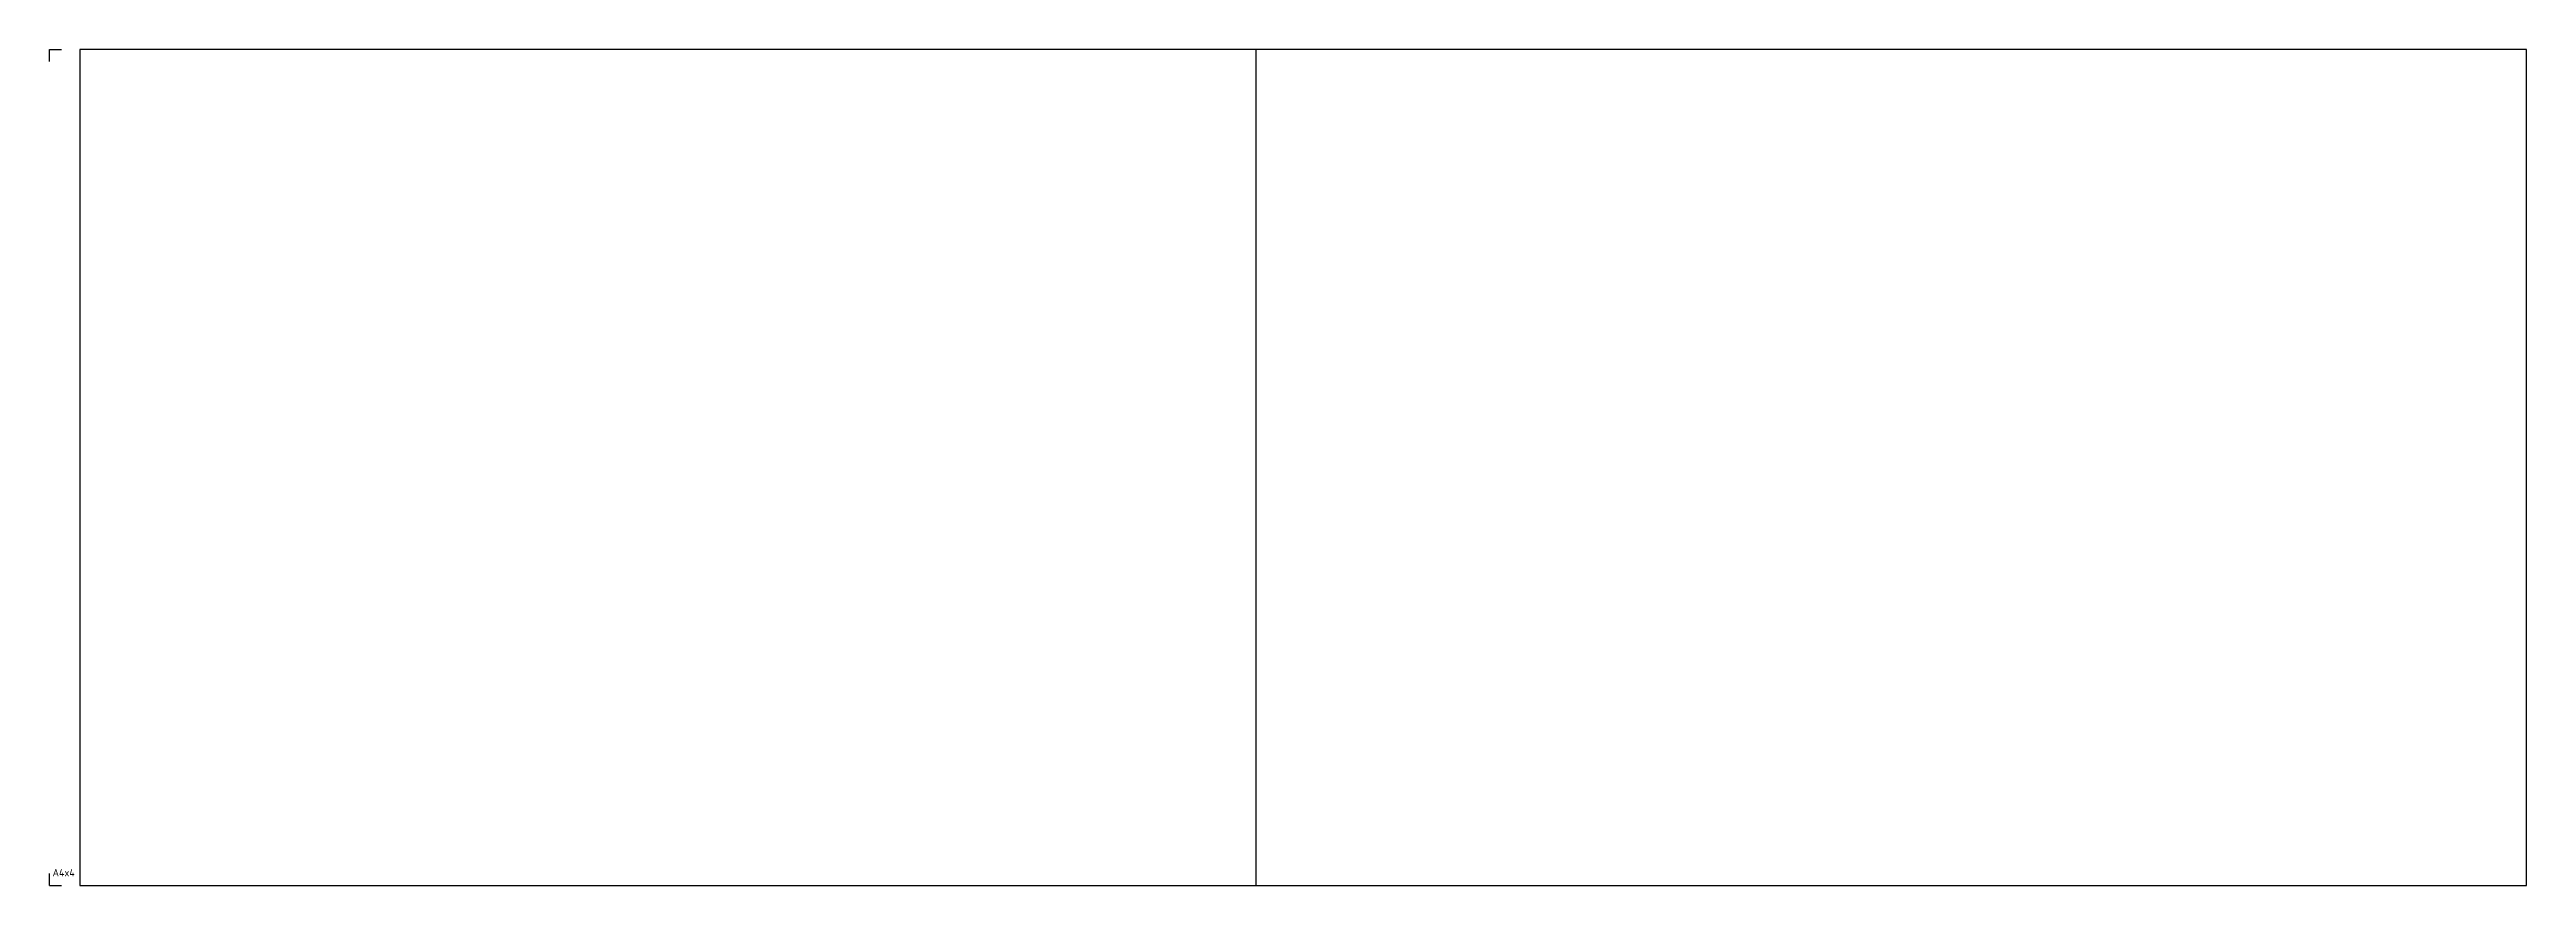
# Paper-space layout 'PDF A4x4' of a CAD drawing. Header units: millimetres. Extents: x -10 to 811, y 0 to 277.
# The model-space entities are those that its viewports show. They can reach past a viewport. Long polylines and large blocks are cut down to what shows.
import ezdxf

# ---------------------------------------------------------------- set-up
doc = ezdxf.new("R2010")
doc.units = ezdxf.units.MM
doc.layers.add('RAMME', color=5, linetype='Continuous')
doc.layers.add('Viewport', color=4, linetype='Continuous')
doc.layers.add('Rammeformat nonplot', color=7, linetype='Continuous', plot=False)
doc.styles.add('ISO25', font='iso3098.shx', dxfattribs={"height": 2.5})

# ---------------------------------------------------------------- blocks, each defined once
blk = doc.blocks.new('*U57')
at = {"color": 4}
for p, q in [((-10, 273), (-10, 277)), ((-10, 277), (-6, 277)), ((-10, 0), (-10, 4)), ((-10, 0), (-6, 0))]:
    blk.add_line(p, q, dxfattribs=at)
blk.add_lwpolyline([(0, 0), (811, 0), (811, 277), (0, 277)], close=True)
at = {"layer": 'Rammeformat nonplot', "style": 'ISO25'}
blk.add_text('A4x4', height=2.5, dxfattribs=at).set_placement((-9, 3))
blk = doc.blocks.new('*U1')
at = {"color": 4}
for p, q in [((-10, 273), (-10, 277)), ((-10, 277), (-6, 277)), ((-10, 0), (-10, 4)), ((-10, 0), (-6, 0))]:
    blk.add_line(p, q, dxfattribs=at)
blk.add_lwpolyline([(0, 0), (390, 0), (390, 277), (0, 277)], close=True)
at = {"layer": 'Rammeformat nonplot', "style": 'ISO25'}
blk.add_text('A3', height=2.5, dxfattribs=at).set_placement((-9, 3))

msp = doc.modelspace()

# ---------------------------------------------------------------- block references
at = {"layer": 'RAMME'}
msp.add_blockref('*U1', (0, 0), dxfattribs=at)

psp = doc.layouts.new('PDF A4x4')

# ---------------------------------------------------------------- block references
at = {"layer": 'RAMME'}
psp.add_blockref('*U57', (0, 0), dxfattribs=at)

# ---------------------------------------------------------------- viewports
at = {"layer": 'Viewport'}
psp.add_viewport(center=(405.5, 138.5), size=(811, 277), view_center_point=(405.5, 138.5), view_height=277, dxfattribs=at)

doc.saveas('drawing.dxf')
